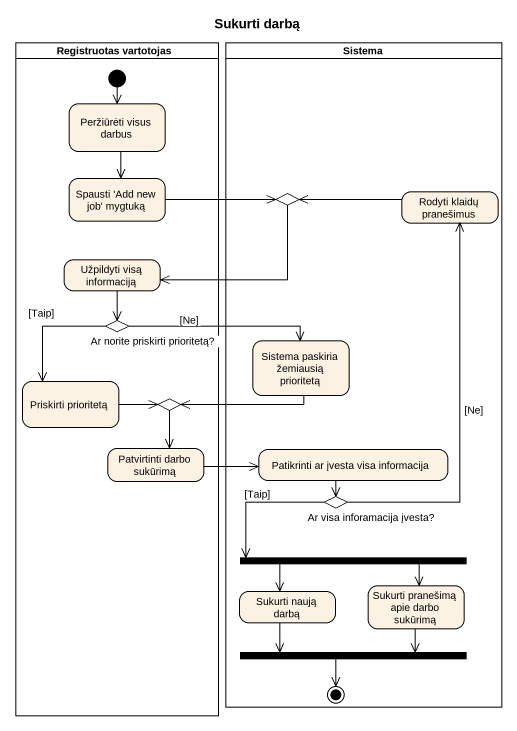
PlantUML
@startuml
title Sukurti darbą
hide empty description
state "Registruotas vartotojas" as Registruotas_vartotojas <<partition>> {
  state "Peržiūrėti visus darbus" as Peržiūrėti_visus_darbus
  state "Spausti 'Add new job' mygtuką" as Spausti_Add_new_job_mygtuką
  state "Užpildyti visą informaciją" as Užpildyti_visą_informaciją
  state "Ar norite priskirti prioritetą?" as Ar_norite_priskirti <<choice>>
  state "Priskirti prioritetą" as Priskirti_prioritetą
  state choice2 <<choice>>
  state "Patvirtinti darbo sukūrimą" as Patvirtinti_darbo_sukūrimą
  [*] --> Peržiūrėti_visus_darbus
}
state Sistema <<partition>> {
  state choice1 <<choice>>
  state "Rodyti klaidų pranešimus" as Rodyti_klaidų_pranešimus
  state "Sistema paskiria žemiausią prioritetą" as Sistema_paskiria_žemiausią
  state "Patikrinti ar įvesta visa informacija" as Patikrinti_ar_įvesta_visa
  state "Ar visa inforamacija įvesta?" as Ar_visa_inforamacija_įvesta <<choice>>
  state "Sukurti naują darbą" as Sukurti_naują_darbą
  state fork1 <<fork>>
  state "Sukurti pranešimą apie darbo sukūrimą" as Sukurti_pranešimą_apie
  state fork2 <<join>>
  fork2 --> [*]
}
Peržiūrėti_visus_darbus --> Spausti_Add_new_job_mygtuką
Spausti_Add_new_job_mygtuką -right-> choice1
choice1 -left-> Užpildyti_visą_informaciją
Rodyti_klaidų_pranešimus -left-> choice1
Užpildyti_visą_informaciją --> Ar_norite_priskirti
Ar_norite_priskirti -right-> Sistema_paskiria_žemiausią : [Ne]
Ar_norite_priskirti --> Priskirti_prioritetą : [Taip]
Sistema_paskiria_žemiausią -left-> choice2
Priskirti_prioritetą -right-> choice2
choice2 --> Patvirtinti_darbo_sukūrimą
Patvirtinti_darbo_sukūrimą -right-> Patikrinti_ar_įvesta_visa
Patikrinti_ar_įvesta_visa --> Ar_visa_inforamacija_įvesta
Ar_visa_inforamacija_įvesta -up-> Rodyti_klaidų_pranešimus : [Ne]
Ar_visa_inforamacija_įvesta --> fork1 : [Taip]
Sukurti_naują_darbą --> fork2
fork1 --> Sukurti_naują_darbą
fork1 --> Sukurti_pranešimą_apie
Sukurti_pranešimą_apie --> fork2
@enduml
